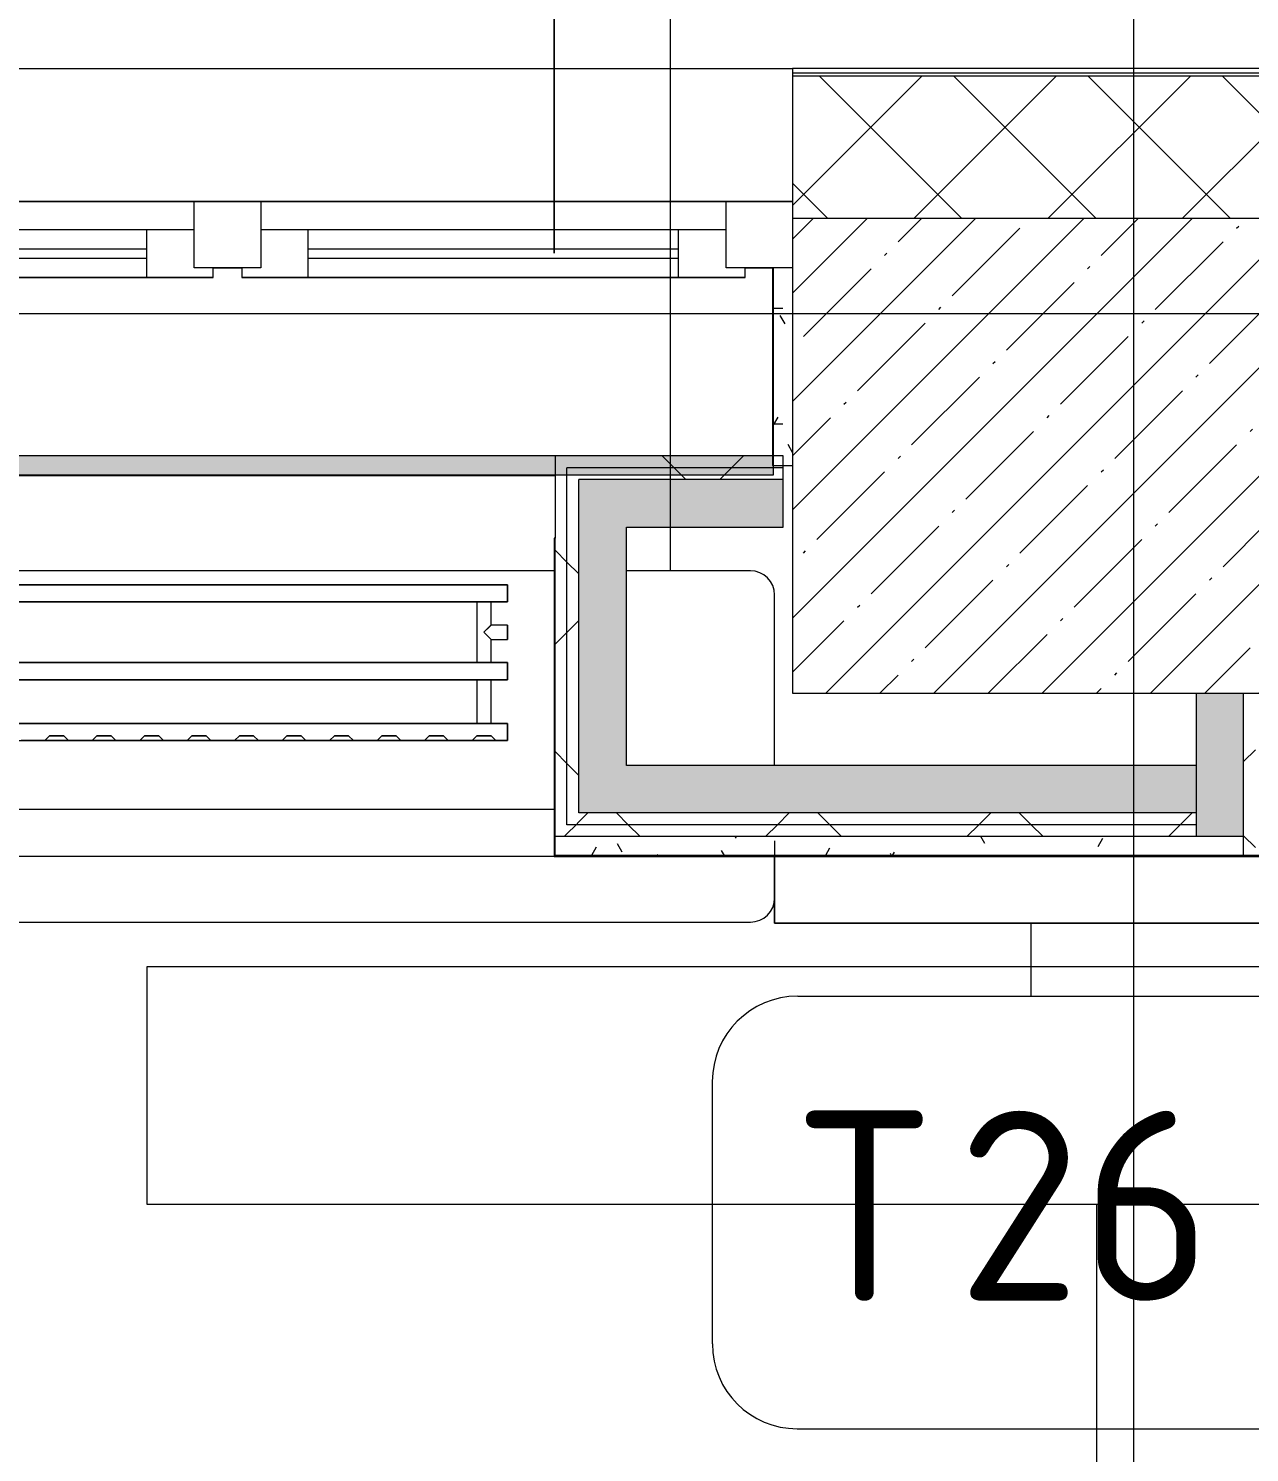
# Model space of a CAD drawing. Header units: millimetres. Extents: x 81566 to 292854, y -8553 to 29000.
# Drawn here: x 114796 to 116082, y 20100 to 21600 of the extents above; entities that cross this region are included whole.
import ezdxf

# ---------------------------------------------------------------- set-up
doc = ezdxf.new("R2010")
doc.units = ezdxf.units.MM
doc.linetypes.add('Осевая', pattern=[3175, 635, -476.25, 1587.5, -476.25])
for name, color, linetype, lineweight in [('A-ANNO-DIMS', 7, 'Continuous', 9), ('A-ANNO-DIMS-100', 7, 'Continuous', 9), ('A-GLAZ', 7, 'Continuous', 9), ('A-GLAZ-1', 7, 'Continuous', 13), ('A-WALL', 7, 'Continuous', 9), ('I-FURN-IDEN', 7, 'Continuous', 9), ('I-WALL', 7, 'Continuous', 9), ('S-COLS', 7, 'Continuous', 9), ('Оси', 7, 'Continuous', 9), ('Оси-2', 7, 'Осевая', 9)]:
    doc.layers.add(name, color=color, linetype=linetype, lineweight=lineweight)
for name, color, linetype, lineweight, true_color in [('A-WALL-1', 9, 'Continuous', 9, 0x808080), ('A-WALL-FNSH-1', 9, 'Continuous', 9, 0x808080), ('I-FURN-1', 9, 'Continuous', 9, 0x808080), ('M-EQPM-1', 7, 'Continuous', 9, 0xb2b2b2)]:
    doc.layers.add(name, color=color, linetype=linetype, lineweight=lineweight, true_color=true_color)
doc.styles.add('GOST Common', font='GOST_Common.ttf', dxfattribs={"height": 200})
doc.styles.add('ISOCPEUR', font='isocpeur.ttf', dxfattribs={"width": 0.9, "height": 250})
doc.dimstyles.new('ISO-2_5_0_9К_БОЛЬШОЙ', dxfattribs={"dimscale": 304.8, "dimtxt": 248.995294, "dimasz": 0.492126, "dimexe": 0.393701, "dimexo": 0.984252, "dimgap": 0, "dimtad": 1, "dimdec": 0, "dimrnd": 10, "dimzin": 0, "dimdsep": 46, "dimtxsty": 'ISOCPEUR', "dimblk1": 'OBLIQUE', "dimblk2": 'OBLIQUE', "dimsah": 1, "dimcen": 0.09, "dimdle": 0.393701, "dimazin": 0, "dimtfac": 1, "dimtdec": 4, "dimtix": 1, "dimtmove": 0, "dimatfit": 3, "dimfxl": 1, "dimtvp": 1, "dimtolj": 1, "dimtzin": 0, "dimarcsym": 2})
pattern_1 = [(0, (0, 0), (121.92, 30.48), [10.058, -81.382, 10.058, -81.382, -487.68]), (0, (0, 0), (121.92, 30.48), [-182.88, 10.058, -172.822, 10.058, -81.382, -213.36]), (0, (0, 0), (121.92, 30.48), [-457.2, 10.058, -50.902, 10.058, -142.342]), (120, (45.72, 15.24), (-87.356454, 90.345817), [10.058, -81.382, 10.058, -81.382, -487.68]), (120, (45.72, 15.24), (-87.356454, 90.345817), [-182.88, 10.058, -172.822, 10.058, -81.382, -213.36]), (120, (45.72, 15.24), (-87.356454, 90.345817), [-457.2, 10.058, -50.902, 10.058, -142.342]), (240, (60.96, 76.2), (-34.563546, -120.825817), [10.058, -81.382, 10.058, -81.382, -487.68]), (240, (60.96, 76.2), (-34.563546, -120.825817), [-182.88, 10.058, -172.822, 10.058, -81.382, -213.36]), (240, (60.96, 76.2), (-34.563546, -120.825817), [-457.2, 10.058, -50.902, 10.058, -142.342])]
pattern_2 = [(45, (0, 0), (-106.06602, 106.06602), []), (135, (0, 0), (-106.06602, -106.06602), [])]

# ---------------------------------------------------------------- blocks, each defined once
blk = doc.blocks.new('120_Окно_СКБ_2Ст_Фрамуга сверху - 120_Окно_СКБ_2Ст_2300х2500_h_ ДОО-23103760-План расстановки мебели и оборудования 2 этажа в осях 23-33')
at = {"layer": 'A-GLAZ'}
for p, q in [((1150, -57), (-1150, -57)), ((-1080, -57), (1080, -57)), ((-1030, -107), (470, -107)), ((470, -117), (-1030, -117)), ((640, -107), (1030, -107)), ((1030, -117), (640, -117)), ((540, -127), (570, -127)), ((540, -127), (570, -127)), ((1100, -127), (1130, -127))]:
    blk.add_line(p, q, dxfattribs=at)
at = {"layer": 'A-GLAZ-1'}
for p, q in [((520, -127), (520, -57)), ((520, -57), (590, -57)), ((590, -57), (590, -127)), ((1080, -127), (1080, -57)), ((1080, -57), (1150, -57)), ((1150, -57), (1150, -127)), ((520, -87), (-1080, -87)), ((470, -137), (470, -87)), ((520, -127), (520, -87)), ((1080, -87), (590, -87)), ((590, -87), (590, -127)), ((640, -137), (640, -87)), ((1030, -137), (1030, -87)), ((1080, -127), (1080, -87)), ((590, -127), (520, -127)), ((540, -127), (520, -127)), ((540, -137), (540, -127)), ((590, -127), (570, -127)), ((570, -127), (570, -137)), ((1150, -127), (1080, -127)), ((1100, -127), (1080, -127)), ((1100, -137), (1100, -127)), ((-1100, -137), (540, -137)), ((540, -137), (-1100, -137)), ((570, -137), (1100, -137)), ((1100, -137), (570, -137))]:
    blk.add_line(p, q, dxfattribs=at)
blk = doc.blocks.new('BSC_Колонна _Прямоугольная - 500х500-23282985-План расстановки мебели и оборудования 2 этажа в осях 23-33')
at = {"layer": 'S-COLS'}
h = blk.add_hatch(dxfattribs=at)
h.set_pattern_fill('FP_31', color=256, style=0, pattern_type=2)
h.set_pattern_definition([(45, (-115850.45, -21150), (-57.024626, 57.024626), []), (45, (-115793.42, -21150), (-57.024626, 57.024626), [100.806, -20.161, 3.353, -16.808])])
h.paths.add_polyline_path([(-250, -250), (250, -250), (250, 250), (-250, 250), (-250, -147.9)])
for p, q in [((250, 250), (-250, 250)), ((-250, 250), (-250, -250)), ((250, -250), (250, 250)), ((-250, -250), (250, -250))]:
    blk.add_line(p, q, dxfattribs=at)
blk = doc.blocks.new('Стол базовый прямоугольный - 5_7-26328560-План расстановки мебели и оборудования 2 этажа в осях 23-33')
at = {"layer": 'I-FURN-1'}
for p, q in [((1000, 125), (-1000, 125)), ((1000, -125), (1000, 125)), ((-1000, -125), (1000, -125))]:
    blk.add_line(p, q, dxfattribs=at)
blk = doc.blocks.new('radiator_prado_classic_z_tip_30_po exemplyaru - Classic Z Тип 30-300-V152-План расстановки мебели и оборудования 2 этажа в осях 23-33')
at = {"layer": 'M-EQPM-1'}
for p, q in [((0, 228), (0, 210)), ((1600, 228), (0, 228)), ((0, 210), (0, 228)), ((0, 228), (12.5, 228)), ((12.5, 228), (37.5, 228)), ((37.5, 228), (12.5, 228)), ((12.5, 228), (37.5, 228)), ((12.5, 228), (17.5, 223)), ((12.5, 228), (17.5, 223)), ((32.5, 223), (37.5, 228)), ((37.5, 228), (32.5, 223)), ((37.5, 228), (62.5, 228)), ((62.5, 228), (87.5, 228)), ((87.5, 228), (62.5, 228)), ((62.5, 228), (87.5, 228)), ((62.5, 228), (67.5, 223)), ((62.5, 228), (67.5, 223)), ((82.5, 223), (87.5, 228)), ((87.5, 228), (82.5, 223)), ((87.5, 228), (112.5, 228)), ((112.5, 228), (137.5, 228)), ((137.5, 228), (112.5, 228)), ((112.5, 228), (137.5, 228)), ((112.5, 228), (117.5, 223)), ((112.5, 228), (117.5, 223)), ((132.5, 223), (137.5, 228)), ((137.5, 228), (132.5, 223)), ((137.5, 228), (162.5, 228)), ((162.5, 228), (187.5, 228)), ((187.5, 228), (162.5, 228)), ((162.5, 228), (187.5, 228)), ((162.5, 228), (167.5, 223)), ((162.5, 228), (167.5, 223)), ((182.5, 223), (187.5, 228)), ((187.5, 228), (182.5, 223)), ((187.5, 228), (212.5, 228)), ((212.5, 228), (237.5, 228)), ((237.5, 228), (212.5, 228)), ((212.5, 228), (237.5, 228)), ((212.5, 228), (217.5, 223)), ((212.5, 228), (217.5, 223)), ((232.5, 223), (237.5, 228)), ((237.5, 228), (232.5, 223)), ((237.5, 228), (262.5, 228)), ((262.5, 228), (287.5, 228)), ((287.5, 228), (262.5, 228)), ((262.5, 228), (287.5, 228)), ((262.5, 228), (267.5, 223)), ((262.5, 228), (267.5, 223)), ((282.5, 223), (287.5, 228)), ((287.5, 228), (282.5, 223)), ((287.5, 228), (312.5, 228)), ((312.5, 228), (337.5, 228)), ((337.5, 228), (312.5, 228)), ((312.5, 228), (337.5, 228)), ((312.5, 228), (317.5, 223)), ((312.5, 228), (317.5, 223)), ((332.5, 223), (337.5, 228)), ((337.5, 228), (332.5, 223)), ((337.5, 228), (362.5, 228)), ((362.5, 228), (387.5, 228)), ((387.5, 228), (362.5, 228)), ((362.5, 228), (387.5, 228)), ((362.5, 228), (367.5, 223)), ((362.5, 228), (367.5, 223)), ((382.5, 223), (387.5, 228)), ((387.5, 228), (382.5, 223)), ((387.5, 228), (412.5, 228)), ((412.5, 228), (437.5, 228)), ((437.5, 228), (412.5, 228)), ((412.5, 228), (437.5, 228)), ((412.5, 228), (417.5, 223)), ((412.5, 228), (417.5, 223)), ((432.5, 223), (437.5, 228)), ((437.5, 228), (432.5, 223)), ((437.5, 228), (462.5, 228)), ((462.5, 228), (487.5, 228)), ((487.5, 228), (462.5, 228)), ((462.5, 228), (487.5, 228)), ((462.5, 228), (467.5, 223)), ((462.5, 228), (467.5, 223)), ((482.5, 223), (487.5, 228)), ((487.5, 228), (482.5, 223)), ((487.5, 228), (512.5, 228)), ((0, 210), (1600, 210)), ((17.5, 210), (0, 210)), ((32.5, 223), (17.5, 223)), ((17.5, 223), (32.5, 223)), ((17.5, 210), (17.5, 164)), ((17.5, 210), (17.5, 164)), ((32.5, 210), (17.5, 210)), ((17.5, 210), (17.8, 210)), ((28.7, 210), (17.5, 210)), ((17.5, 210), (32.5, 210)), ((17.8, 210), (18.5, 210)), ((18.5, 210), (21.2, 210)), ((31.5, 210), (19.7, 210)), ((21.2, 210), (23.1, 210)), ((23.1, 210), (25, 210)), ((25, 210), (26.9, 210)), ((26.9, 210), (28.7, 210)), ((28.7, 210), (30.3, 210)), ((30.3, 210), (28.7, 210)), ((30.3, 210), (31.5, 210)), ((31.5, 210), (30.3, 210)), ((31.5, 210), (32.5, 210)), ((32.5, 210), (31.5, 210)), ((32.5, 164), (32.5, 210)), ((32.5, 164), (32.5, 210)), ((1567.5, 210), (32.5, 210)), ((82.5, 223), (67.5, 223)), ((67.5, 223), (82.5, 223)), ((132.5, 223), (117.5, 223)), ((117.5, 223), (132.5, 223)), ((182.5, 223), (167.5, 223)), ((167.5, 223), (182.5, 223)), ((232.5, 223), (217.5, 223)), ((217.5, 223), (232.5, 223)), ((282.5, 223), (267.5, 223)), ((267.5, 223), (282.5, 223)), ((332.5, 223), (317.5, 223)), ((317.5, 223), (332.5, 223)), ((382.5, 223), (367.5, 223)), ((367.5, 223), (382.5, 223)), ((432.5, 223), (417.5, 223)), ((417.5, 223), (432.5, 223)), ((482.5, 223), (467.5, 223)), ((467.5, 223), (482.5, 223)), ((1600, 164), (0, 164)), ((0, 164), (0, 146)), ((0, 146), (0, 164)), ((0, 164), (17.5, 164)), ((32.5, 164), (17.5, 164)), ((17.5, 164), (18.5, 164)), ((17.8, 164), (17.5, 164)), ((17.5, 164), (32.5, 164)), ((21.2, 164), (17.8, 164)), ((18.5, 164), (21.2, 164)), ((19.7, 164), (31.5, 164)), ((21.2, 164), (23.1, 164)), ((28.7, 164), (21.2, 164)), ((23.1, 164), (26.9, 164)), ((26.9, 164), (32.5, 164)), ((32.2, 164), (28.7, 164)), ((32.5, 164), (32.2, 164)), ((32.5, 164), (1567.5, 164)), ((0, 146), (1600, 146)), ((17.5, 146), (0, 146)), ((17.5, 146), (17.5, 121.5)), ((17.5, 146), (17.5, 121.5)), ((17.5, 146), (17.8, 146)), ((21.2, 146), (17.5, 146)), ((17.5, 146), (25, 146)), ((32.5, 146), (17.5, 146)), ((17.8, 146), (32.5, 146)), ((31.5, 146), (19.7, 146)), ((31.5, 146), (21.2, 146)), ((25, 146), (26.9, 146)), ((26.9, 146), (30.3, 146)), ((30.3, 146), (32.5, 146)), ((32.5, 146), (31.5, 146)), ((32.5, 82), (32.5, 146)), ((32.5, 82), (32.5, 146)), ((1567.5, 146), (32.5, 146)), ((17.5, 121.5), (0, 121.5)), ((17.5, 121.5), (0, 121.5)), ((0, 121.5), (0, 121.2)), ((0, 106.5), (0, 121.5)), ((0, 121.2), (0, 106.8)), ((0, 121.2), (0, 120.5)), ((0, 120.5), (0, 121.2)), ((0, 121.2), (0, 121.2)), ((0, 120.5), (0, 119.3)), ((0, 119.3), (0, 120.5)), ((0, 119.3), (0, 117.8)), ((0, 117.8), (0, 119.3)), ((0, 117.8), (0, 115.9)), ((0, 115.9), (0, 117.8)), ((0, 115.9), (0, 114)), ((0, 114), (0, 115.9)), ((0, 114), (0, 112.1)), ((0, 112.1), (0, 114)), ((0, 112.1), (0, 110.2)), ((0, 110.2), (0, 112.1)), ((0, 110.2), (0, 108.7)), ((0, 108.7), (0, 110.2)), ((0, 108.7), (0, 106.8)), ((0, 106.8), (0, 108.7)), ((0, 106.8), (0, 106.5)), ((0, 106.8), (0, 106.8)), ((0, 106.5), (17.5, 106.5)), ((0, 106.5), (17.5, 106.5)), ((17.5, 106.5), (17.5, 82)), ((17.5, 106.5), (17.5, 82)), ((1600, 82), (0, 82)), ((0, 82), (0, 64)), ((0, 64), (0, 82)), ((0, 82), (17.5, 82)), ((18.5, 82), (17.5, 82)), ((17.5, 82), (17.8, 82)), ((18.5, 82), (17.5, 82)), ((17.5, 82), (32.5, 82)), ((17.8, 82), (23.1, 82)), ((23.1, 82), (18.5, 82)), ((19.7, 82), (18.5, 82)), ((32.5, 82), (19.7, 82)), ((19.7, 82), (31.5, 82)), ((32.5, 82), (23.1, 82)), ((23.1, 82), (26.9, 82)), ((26.9, 82), (32.2, 82)), ((32.2, 82), (32.5, 82)), ((32.5, 82), (1567.5, 82)), ((1600, 64), (0, 64)), ((0, 64), (1600, 64))]:
    blk.add_line(p, q, dxfattribs=at)
for points, knots in [([(17.8, 121.2), (17.7, 121.3), (17.7, 121.3), (17.5, 121.5), (17.5, 121.5), (17.5, 121.5)], [0.8571429, 0.8571429, 0.8571429, 0.8571429, 0.8928571, 0.9285714, 1, 1, 1, 1]), ([(17.5, 121.5), (17.5, 121.5), (17.5, 121.5), (17.7, 121.3), (17.7, 121.3), (17.8, 121.2)], [0, 0, 0, 0, 0.0714286, 0.1071429, 0.1428571, 0.1428571, 0.1428571, 0.1428571]), ([(17.5, 121.5), (17.5, 121.5), (17.5, 121.5), (17.7, 121.3), (17.7, 121.3), (17.8, 121.2)], [0, 0, 0, 0, 0.0714286, 0.1071429, 0.1428571, 0.1428571, 0.1428571, 0.1428571]), ([(25, 114), (24.5, 114.5), (23.6, 115.4), (22.4, 116.6), (21.6, 117.4), (21.1, 117.9), (20.8, 118.2), (20.5, 118.5), (20.2, 118.8), (19.8, 119.1), (19.6, 119.4), (19.3, 119.7), (19, 120), (18.7, 120.3), (18.5, 120.5), (18.3, 120.7), (18.1, 120.9), (17.9, 121.1), (17.8, 121.2), (17.7, 121.3), (17.5, 121.5), (17.5, 121.5), (17.5, 121.5)], [0, 0, 0, 0, 0.142857, 0.285714, 0.357143, 0.392857, 0.428571, 0.464286, 0.5, 0.535714, 0.571429, 0.607143, 0.642857, 0.678571, 0.714286, 0.75, 0.785714, 0.821429, 0.857143, 0.892857, 0.928571, 1, 1, 1, 1]), ([(17.8, 121.2), (17.8, 121.2), (17.9, 121.1), (18.1, 120.9), (18.3, 120.7), (18.5, 120.5), (18.7, 120.3), (19, 120), (19.3, 119.7), (19.6, 119.4), (19.8, 119.1), (20.3, 118.7), (20.7, 118.3), (21.1, 117.9), (21.6, 117.4), (22.4, 116.6), (23.1, 115.9), (23.6, 115.4)], [0.1428571, 0.1428571, 0.1428571, 0.1428571, 0.1785714, 0.2142857, 0.25, 0.2857143, 0.3214286, 0.3571429, 0.3928571, 0.4285714, 0.4642857, 0.5, 0.5714286, 0.6071429, 0.6428571, 0.7142857, 0.8571429, 0.8571429, 0.8571429, 0.8571429]), ([(17.5, 106.5), (17.5, 106.5), (17.5, 106.5), (17.7, 106.7), (17.8, 106.8), (17.9, 106.9), (18.1, 107.1), (18.3, 107.3), (18.5, 107.5), (18.7, 107.7), (19, 108), (19.3, 108.3), (19.6, 108.6), (19.8, 108.9), (20.3, 109.3), (20.7, 109.7), (21.1, 110.1), (21.6, 110.6), (22.4, 111.4), (23.6, 112.6), (24.5, 113.5), (25, 114)], [0, 0, 0, 0, 0.071429, 0.107143, 0.142857, 0.178571, 0.214286, 0.25, 0.285714, 0.321429, 0.357143, 0.392857, 0.428571, 0.464286, 0.5, 0.571429, 0.607143, 0.642857, 0.714286, 0.857143, 1, 1, 1, 1]), ([(17.5, 106.5), (17.5, 106.5), (17.5, 106.5), (17.7, 106.7), (17.7, 106.7), (17.8, 106.8)], [0, 0, 0, 0, 0.0714286, 0.1071429, 0.1428571, 0.1428571, 0.1428571, 0.1428571]), ([(17.8, 106.8), (17.7, 106.7), (17.7, 106.7), (17.5, 106.5), (17.5, 106.5), (17.5, 106.5)], [0.8571429, 0.8571429, 0.8571429, 0.8571429, 0.8928571, 0.9285714, 1, 1, 1, 1]), ([(17.8, 106.8), (17.7, 106.7), (17.7, 106.7), (17.5, 106.5), (17.5, 106.5), (17.5, 106.5)], [0.8571429, 0.8571429, 0.8571429, 0.8571429, 0.8928571, 0.9285714, 1, 1, 1, 1]), ([(17.8, 106.8), (17.8, 106.8), (17.9, 106.9), (18.1, 107.1), (18.3, 107.3), (18.5, 107.5), (18.7, 107.7), (19, 108), (19.3, 108.3), (19.6, 108.6), (19.9, 108.8), (20.3, 109.3), (20.6, 109.6), (20.8, 109.8)], [0.1428571, 0.1428571, 0.1428571, 0.1428571, 0.1785714, 0.2142857, 0.25, 0.2857143, 0.3214286, 0.3571429, 0.3928571, 0.4285714, 0.4642857, 0.5, 0.5714286, 0.5714286, 0.5714286, 0.5714286]), ([(22.1, 111.1), (21.9, 110.9), (21.6, 110.6), (21.1, 110.1), (20.8, 109.8), (20.5, 109.5), (20.2, 109.2), (19.8, 108.9), (19.6, 108.6), (19.3, 108.3), (19, 108), (18.7, 107.7), (18.6, 107.6), (18.5, 107.5)], [0.2857143, 0.2857143, 0.2857143, 0.2857143, 0.3571429, 0.3928571, 0.4285714, 0.4642857, 0.5, 0.5357143, 0.5714286, 0.6071429, 0.6428571, 0.6785714, 0.7142857, 0.7142857, 0.7142857, 0.7142857]), ([(19.6, 119.4), (19.7, 119.3), (19.9, 119.2), (20.3, 118.7), (20.6, 118.4), (20.8, 118.2)], [0.4285714, 0.4285714, 0.4285714, 0.4285714, 0.4642857, 0.5, 0.5714286, 0.5714286, 0.5714286, 0.5714286]), ([(22.1, 116.9), (21.9, 117.1), (21.6, 117.4), (21.1, 117.9), (20.9, 118.1), (20.8, 118.2)], [0.2857143, 0.2857143, 0.2857143, 0.2857143, 0.3571429, 0.3928571, 0.4285714, 0.4285714, 0.4285714, 0.4285714]), ([(20.8, 118.2), (20.9, 118.1), (21.1, 117.9), (21.6, 117.4), (21.9, 117.1), (22.1, 116.9)], [0.5714286, 0.5714286, 0.5714286, 0.5714286, 0.6071429, 0.6428571, 0.7142857, 0.7142857, 0.7142857, 0.7142857]), ([(20.8, 109.8), (20.9, 109.9), (21.1, 110.1), (21.6, 110.6), (21.9, 110.9), (22.1, 111.1)], [0.5714286, 0.5714286, 0.5714286, 0.5714286, 0.6071429, 0.6428571, 0.7142857, 0.7142857, 0.7142857, 0.7142857]), ([(22.1, 111.1), (21.9, 110.9), (21.6, 110.6), (21.1, 110.1), (20.9, 109.9), (20.8, 109.8)], [0.2857143, 0.2857143, 0.2857143, 0.2857143, 0.3571429, 0.3928571, 0.4285714, 0.4285714, 0.4285714, 0.4285714])]:
    blk.add_open_spline(points, degree=3, knots=knots, dxfattribs=at)
for points in [[(20.8, 118.2), (20.7, 118.3), (20.5, 118.5), (20.2, 118.8), (19.9, 119.2), (19.6, 119.4), (19.3, 119.7), (19, 120), (18.7, 120.3), (18.5, 120.5), (18.3, 120.7), (18.1, 120.9), (17.9, 121.1), (17.8, 121.2), (17.8, 121.2)], [(17.8, 121.2), (17.8, 121.2), (17.9, 121.1), (18.1, 120.9), (18.3, 120.7), (18.5, 120.5), (18.7, 120.3), (19, 120), (19.3, 119.7), (19.5, 119.5), (19.6, 119.4)], [(20.8, 109.8), (20.7, 109.7), (20.5, 109.5), (20.2, 109.2), (19.9, 108.8), (19.6, 108.6), (19.3, 108.3), (19, 108), (18.7, 107.7), (18.5, 107.5), (18.3, 107.3), (18.1, 107.1), (17.9, 106.9), (17.8, 106.8), (17.8, 106.8)], [(18.5, 107.5), (18.4, 107.4), (18.3, 107.3), (18.1, 107.1), (17.9, 106.9), (17.8, 106.8), (17.8, 106.8)], [(23.6, 115.4), (23.1, 115.9), (22.6, 116.4), (22.1, 116.9)], [(22.1, 116.9), (22.6, 116.4), (23.1, 115.9), (23.6, 115.4)], [(25, 114), (24.5, 113.5), (23.6, 112.6), (22.6, 111.6), (22.1, 111.1)], [(22.1, 111.1), (22.6, 111.6), (23.1, 112.1), (23.6, 112.6)], [(23.6, 112.6), (23.1, 112.1), (22.6, 111.6), (22.1, 111.1)], [(25, 114), (24.5, 114.5), (24, 115), (23.6, 115.4)], [(23.6, 115.4), (24, 115), (24.5, 114.5), (25, 114)], [(23.6, 115.4), (24, 115), (24.5, 114.5), (25, 114)], [(23.6, 112.6), (24, 113), (24.5, 113.5), (25, 114)], [(25, 114), (24.5, 113.5), (24, 113), (23.6, 112.6)]]:
    blk.add_open_spline(points, degree=3, dxfattribs=at)
blk = doc.blocks.new('Мат 1140х300х800_h_ около окна - Т21-V262-План расстановки мебели и оборудования 2 этажа в осях 23-33')
at = {"layer": 'I-FURN-1'}
for p, q in [((450.3, 851.3), (-433.3, 851.3)), ((655.9, 851.3), (525.3, 851.3)), ((-458.7, 825.9), (-458.7, 506.7)), ((681.3, 646.3), (681.3, 825.9)), ((681.3, 506.7), (681.3, 550.3)), ((-433.3, 481.3), (655.9, 481.3))]:
    blk.add_line(p, q, dxfattribs=at)
for centre, start, end in [((-433.3, 825.9), 90, 180), ((655.9, 825.9), 0, 90), ((-433.3, 506.7), 180, 270), ((655.9, 506.7), 270, 360)]:
    blk.add_arc(centre, 25.4, start, end, dxfattribs=at)
blk = doc.blocks.new('Мат в спортивном зале - Т26-31224385-План расстановки мебели и оборудования 2 этажа в осях 23-33')
at = {"layer": 'I-FURN-1'}
for p, q in [((341.3, 925.9), (341.3, 906.7)), ((881.3, 906.7), (881.3, 925.9)), ((881.3, 909.3), (341.3, 909.3)), ((341.3, 909.3), (341.3, 839.3)), ((341.3, 839.3), (341.3, 909.3)), ((341.3, 909.3), (881.3, 909.3)), ((881.3, 839.3), (881.3, 909.3)), ((881.3, 909.3), (881.3, 839.3)), ((341.3, 839.3), (881.3, 839.3)), ((881.3, 839.3), (341.3, 839.3))]:
    blk.add_line(p, q, dxfattribs=at)
blk = doc.blocks.new('DIMBLOCK30-План расстановки мебели и оборудования 2 этажа в осях 23-33')
at = {"layer": 'A-ANNO-DIMS-100'}
for p, q in [((115349.4, 21363.5), (115349.4, 21961.5)), ((113300.4, 21908), (113300.4, 21721.5)), ((113300.4, 21841.5), (113300.4, 21908)), ((113300.4, 21841.5), (115469.4, 21841.5)), ((115349.4, 21841.5), (115349.4, 21363.5))]:
    blk.add_line(p, q, dxfattribs=at)
at = {"layer": 'A-ANNO-DIMS-100', "lineweight": 20}
for p, q in [((113300.4, 21841.5), (113375.4, 21916.5)), ((115349.4, 21841.5), (115424.4, 21916.5)), ((113300.4, 21841.5), (113225.4, 21766.5)), ((115349.4, 21841.5), (115274.4, 21766.5))]:
    blk.add_line(p, q, dxfattribs=at)
at = {"layer": 'A-ANNO-DIMS-100', "color": 0, "insert": (114008.9, 22168.1), "char_height": 250, "width": 758.478, "attachment_point": 1, "line_spacing_factor": 1.149209, "style": 'ISOCPEUR'}
blk.add_mtext('2050', dxfattribs=at)
blk = doc.blocks.new('_Oblique')
at = {"color": 0, "linetype": 'ByBlock', "lineweight": -2}
blk.add_line((-0.5, -0.5), (0.5, 0.5), dxfattribs=at)
blk = doc.blocks.new('Марка_Мебель - В прямоуг_Balcon_Марка-25523697-План расстановки мебели и оборудования 2 этажа в осях 23-33')
at = {"layer": 'I-FURN-IDEN'}
for p, q in [((-2.455, 2.278), (2.455, 2.278)), ((-3.355, 1.378), (-3.355, -1.384)), ((3.355, 1.378), (3.355, -1.378)), ((-2.461, -2.278), (2.455, -2.278))]:
    blk.add_line(p, q, dxfattribs=at)
for centre, radius, start, end in [((-2.455, 1.378), 0.9, 90, 180), ((2.455, 1.378), 0.9, 0, 90), ((-2.461, -1.384), 0.893, 180, 270), ((2.455, -1.378), 0.9, 270, 0)]:
    blk.add_arc(centre, radius, start, end, dxfattribs=at)

msp = doc.modelspace()

# ---------------------------------------------------------------- hatches: boundary and pattern name
at = {"layer": 'A-WALL'}
h = msp.add_hatch(dxfattribs=at)
h.set_pattern_fill('FP_1', color=256, style=0, pattern_type=2)
h.set_pattern_definition([(45, (0, 0), (-70.71068, 70.71068), []), (135, (0, 0), (-70.71068, -70.71068), [])])
h.paths.add_polyline_path([(125080, 21400), (125230, 21400), (125230, 21550), (120150.2, 21550), (120150.2, 21400), (124657.8, 21400)])
h.paths.add_polyline_path([(119250.2, 21400), (119250.2, 21550), (117900.4, 21550), (117900.4, 21400), (118838.1, 21400)])
h.paths.add_polyline_path([(117000.4, 21400), (117000.4, 21550), (115600.4, 21550), (115600.4, 21400), (116898.2, 21400)])
h.paths.add_polyline_path([(113300.4, 21400), (113300.4, 21550), (112150, 21550), (112150, 21400), (113018.5, 21400)])
h.paths.add_polyline_path([(111050, 21400), (111250, 21400), (111250, 21550), (109950.4, 21550), (109950.4, 21400), (110432, 21400)])
h.paths.add_polyline_path([(109050.4, 21400), (109050.4, 21550), (107750.4, 21550), (107750.4, 21400), (108492.1, 21400)])
h.paths.add_polyline_path([(106552.2, 21400), (106850.4, 21400), (106850.4, 21550), (105550.2, 21550), (105550.2, 21400), (106050, 21400)])
h.paths.add_polyline_path([(103250.2, 21400), (103250.2, 21550), (102050, 21550), (102050, 21400), (102672.5, 21400)])
h.paths.add_polyline_path([(100800, 21400), (101150, 21400), (101150, 21550), (96610, 21550), (96610, 21400), (100732.6, 21400)])
h.paths.add_polyline_path([(93060, 21400), (93310, 21400), (93310, 21550), (93060, 21550)])
at = {"layer": 'I-WALL'}
h = msp.add_hatch(dxfattribs=at)
h.set_pattern_fill('FP_41', color=256, style=0, pattern_type=2)
h.set_pattern_definition(pattern_1)
h.paths.add_polyline_path([(115600.4, 21140), (115600.4, 21348), (115580.4, 21348), (115580.4, 21140)])
h = msp.add_hatch(dxfattribs=at)
h.set_pattern_fill('FP_41', color=256, style=0, pattern_type=2)
h.set_pattern_definition(pattern_1)
h.paths.add_polyline_path([(115281.7, 21130), (115580.4, 21130), (115580.4, 21150), (111050, 21150), (111050, 21130), (114958.4, 21130)])
h = msp.add_hatch(dxfattribs=at)
h.set_pattern_fill('FP_42', color=256, style=0, pattern_type=2)
h.set_pattern_definition(pattern_2)
h.paths.add_polyline_path([(115350.4, 20749), (115362.9, 20749), (115362.9, 21150), (115350.4, 21150), (115350.4, 20871.6)])
h = msp.add_hatch(dxfattribs=at)
h.set_pattern_fill('FP_42', color=256, style=0, pattern_type=2)
h.set_pattern_definition(pattern_2)
h.paths.add_polyline_path([(115425.4, 21137.5), (115590.4, 21137.5), (115590.4, 21150), (115362.9, 21150), (115362.9, 21137.5), (115375.4, 21137.5)])
h = msp.add_hatch(dxfattribs=at)
h.set_pattern_fill('FP_42', color=256, style=0, pattern_type=2)
h.set_pattern_definition(pattern_2)
h.paths.add_polyline_path([(115362.9, 20761.5), (115375.4, 20761.5), (115375.4, 21137.5), (115362.9, 21137.5), (115362.9, 20871.6)])
h = msp.add_hatch(dxfattribs=at)
h.set_pattern_fill('FP_42', color=256, style=0, pattern_type=2)
h.set_pattern_definition(pattern_2)
h.paths.add_polyline_path([(115590.4, 21125), (115590.4, 21137.5), (115375.4, 21137.5), (115375.4, 21125), (115425.4, 21125)])
for points in [[(115375.4, 20774), (115425.4, 20774), (115425.4, 21125), (115375.4, 21125), (115375.4, 20871.6)], [(115590.4, 21075), (115590.4, 21125), (115425.4, 21125), (115425.4, 21075)], [(116075.4, 20749), (116075.4, 20900), (116025.4, 20900), (116025.4, 20749)], [(115425.4, 20774), (116025.4, 20774), (116025.4, 20824), (115425.4, 20824)]]:
    msp.add_hatch(color=256, dxfattribs=at).paths.add_polyline_path(points)
h = msp.add_hatch(dxfattribs=at)
h.set_pattern_fill('FP_42', color=256, style=0, pattern_type=2)
h.set_pattern_definition(pattern_2)
h.paths.add_polyline_path([(116075.4, 20729), (116087.9, 20729), (116087.9, 20900), (116075.4, 20900), (116075.4, 20741.2)])
h = msp.add_hatch(dxfattribs=at)
h.set_pattern_fill('FP_42', color=256, style=0, pattern_type=2)
h.set_pattern_definition(pattern_2)
h.paths.add_polyline_path([(116025.4, 20761.5), (116025.4, 20774), (115375.4, 20774), (115375.4, 20761.5), (115605, 20761.5)])
h = msp.add_hatch(dxfattribs=at)
h.set_pattern_fill('FP_42', color=256, style=0, pattern_type=2)
h.set_pattern_definition(pattern_2)
h.paths.add_polyline_path([(116025.4, 20749), (116025.4, 20761.5), (115362.9, 20761.5), (115362.9, 20749), (115605, 20749)])
h = msp.add_hatch(dxfattribs=at)
h.set_pattern_fill('FP_41', color=256, style=0, pattern_type=2)
h.set_pattern_definition(pattern_1)
h.paths.add_polyline_path([(115605, 20729), (116075.4, 20729), (116075.4, 20749), (115350.4, 20749), (115350.4, 20729)])

# ---------------------------------------------------------------- linework, layer by layer
at = {"layer": 'A-WALL'}
for p, q in [((113300.4, 21558), (115600.4, 21558)), ((117000.4, 21553), (115600.4, 21553)), ((117000.4, 21550), (115600.4, 21550)), ((115362.9, 20761.5), (115362.9, 21137.5)), ((115590.4, 21137.5), (115362.9, 21137.5)), ((115375.4, 20774), (115375.4, 21125)), ((115590.4, 21125), (115375.4, 21125)), ((116075.4, 20729), (116075.4, 20900)), ((116025.4, 20774), (115375.4, 20774)), ((116025.4, 20761.5), (115362.9, 20761.5))]:
    msp.add_line(p, q, dxfattribs=at)
at = {"layer": 'A-WALL-1'}
for p, q in [((115600.4, 21550), (115600.4, 21400)), ((115600.4, 21348), (115580.4, 21348)), ((115590.4, 21150), (111250, 21150)), ((115350.4, 21150), (115350.4, 21063.5)), ((115590.4, 21075), (115590.4, 21150)), ((115580.4, 21130), (115580.4, 21140)), ((115580.4, 21140), (115600.4, 21140)), ((111250, 21130), (115580.4, 21130)), ((115425.4, 20824), (115425.4, 21075)), ((115425.4, 21075), (115590.4, 21075)), ((116025.4, 20900), (116025.4, 20749)), ((116025.4, 20824), (115425.4, 20824)), ((116075.4, 20749), (115350.4, 20749))]:
    msp.add_line(p, q, dxfattribs=at)
at = {"layer": 'A-WALL-FNSH-1'}
for p, q in [((117000.4, 21558), (115600.4, 21558)), ((115600.4, 21558), (115600.4, 21550)), ((115580.4, 21348), (115579.4, 21348)), ((115579.4, 21348), (115579.4, 21140)), ((115580.4, 21140), (115580.4, 21348)), ((115579.4, 21140), (115580.4, 21140)), ((115349.4, 21063.5), (115349.4, 20728)), ((115350.4, 21063.5), (115349.4, 21063.5)), ((115350.4, 20729), (115350.4, 21063.5)), ((115349.4, 20728), (116121.4, 20728)), ((116120.4, 20729), (115350.4, 20729))]:
    msp.add_line(p, q, dxfattribs=at)
at = {"layer": 'I-FURN-IDEN'}
for p, q in [((115471.8, 21029.7), (115471.8, 22058.5)), ((115851.4, 20658), (115851.4, 20581)), ((115920.4, 20362), (115920.4, 20055.8))]:
    msp.add_line(p, q, dxfattribs=at)
at = {"layer": 'I-WALL'}
for p, q in [((115350.4, 21129), (113300.4, 21129)), ((111071, 20778), (115350.4, 20778)), ((115350.4, 20728), (111071, 20728))]:
    msp.add_line(p, q, dxfattribs=at)
at = {"layer": 'Оси'}
msp.add_line((115960, 19415.1), (115960, 21915.1), dxfattribs=at)
at = {"layer": 'Оси-2'}
msp.add_line((84865.6, 21300), (122580, 21300), dxfattribs=at)

# ---------------------------------------------------------------- block references
at = {"layer": 'A-GLAZ'}
msp.add_blockref('120_Окно_СКБ_2Ст_Фрамуга сверху - 120_Окно_СКБ_2Ст_2300х2500_h_ ДОО-23103760-План расстановки мебели и оборудования 2 этажа в осях 23-33', (114450.4, 21475), dxfattribs=at)
at = {"layer": 'I-FURN-1'}
for name, p in [('Мат 1140х300х800_h_ около окна - Т21-V262-План расстановки мебели и оборудования 2 этажа в осях 23-33', (114900.2, 20177.7)), ('Мат в спортивном зале - Т26-31224385-План расстановки мебели и оборудования 2 этажа в осях 23-33', (115240.2, 19818.7))]:
    msp.add_blockref(name, p, dxfattribs=at)
at = {"layer": 'I-FURN-1', "rotation": 180}
msp.add_blockref('Стол базовый прямоугольный - 5_7-26328560-План расстановки мебели и оборудования 2 этажа в осях 23-33', (115920.4, 20487), dxfattribs=at)
at = {"layer": 'I-FURN-IDEN', "xscale": 99.99999999999993, "yscale": 99.99999999999993, "zscale": 99.99999999999993}
msp.add_blockref('Марка_Мебель - В прямоуг_Balcon_Марка-25523697-План расстановки мебели и оборудования 2 этажа в осях 23-33', (115851.4, 20353.2), dxfattribs=at)
at = {"layer": 'M-EQPM-1', "rotation": 180}
msp.add_blockref('radiator_prado_classic_z_tip_30_po exemplyaru - Classic Z Тип 30-300-V152-План расстановки мебели и оборудования 2 этажа в осях 23-33', (115300.4, 21078.3), dxfattribs=at)
at = {"layer": 'S-COLS'}
msp.add_blockref('BSC_Колонна _Прямоугольная - 500х500-23282985-План расстановки мебели и оборудования 2 этажа в осях 23-33', (115850.4, 21150), dxfattribs=at)

# ---------------------------------------------------------------- texts
at = {"layer": 'I-FURN-IDEN', "char_height": 200, "attachment_point": 1, "style": 'GOST Common'}
for s, insert, width in [('\\fGOST Common|b0|i0|c204|p34|;Т', (115608.4, 20460.3), 200.422), ('26', (115773.8, 20460.3), 352.742)]:
    msp.add_mtext(s, dxfattribs=dict(at, insert=insert, width=width))

# ---------------------------------------------------------------- dimensions: what is measured, and where the dimension line sits
at = {"layer": 'A-ANNO-DIMS'}
dim = msp.add_linear_dim(base=(115349.4, 21841.5), p1=(113300.4, 21608), p2=(115349.4, 21063.5), dimstyle='ISO-2_5_0_9К_БОЛЬШОЙ', override={"dimpost": '<>', "dimfxl": 2120.113499}, dxfattribs=at)
dim.commit()
dim.dimension.update_dxf_attribs({"geometry": 'DIMBLOCK30-План расстановки мебели и оборудования 2 этажа в осях 23-33', "text_midpoint": (114324.9, 21966.5)})

doc.saveas('drawing.dxf')
